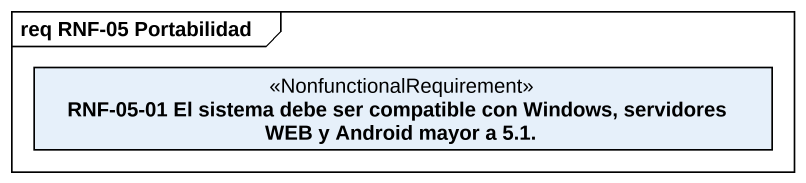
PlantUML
@startuml
mainframe req RNF-05 Portabilidad
hide circle
hide empty members
class "RNF-05-01 El sistema debe ser compatible con Windows, servidores WEB y Android mayor a 5.1." as RNF_05_01_El_sistema_debe <<NonfunctionalRequirement>>
@enduml
